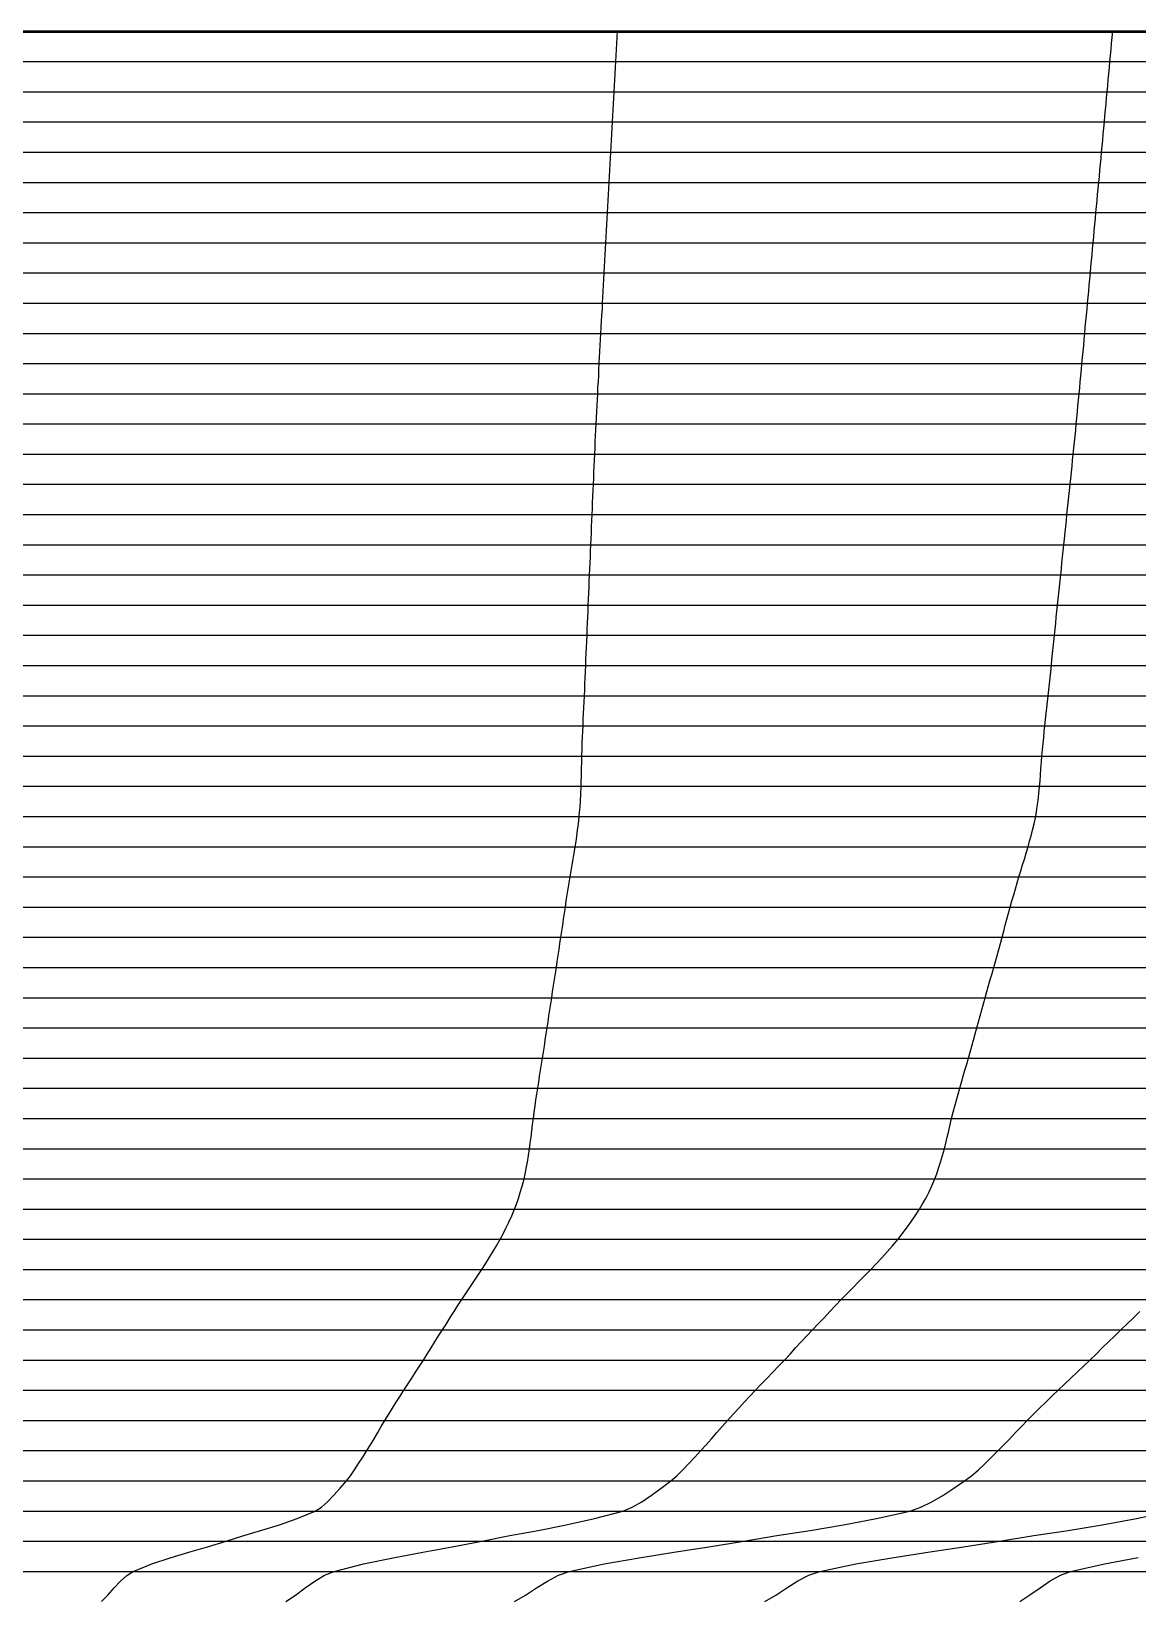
# Model space of a CAD drawing. Header units: metres. Extents: x -42 to 420, y 0 to 297.
# Drawn here: x 18.98 to 48.56, y 135.82 to 177.82 of the extents above; entities that cross this region are included whole.
import ezdxf

# ---------------------------------------------------------------- set-up
doc = ezdxf.new("R2010")
doc.units = ezdxf.units.M
for name, color, linetype in [('DWL', 5, 'Continuous'), ('GRID', 253, 'Continuous'), ('SECTIONS', 7, 'Continuous')]:
    doc.layers.add(name, color=color, linetype=linetype)

msp = doc.modelspace()

# ---------------------------------------------------------------- linework, layer by layer
at = {"layer": 'DWL', "lineweight": 50}
msp.add_line((-42.136, 177.82), (78.136, 177.82), dxfattribs=at)
at = {"layer": 'GRID'}
for p, q in [((-39.273, 177.012), (75.273, 177.012)), ((-39.273, 176.205), (75.273, 176.205)), ((-39.273, 175.397), (75.273, 175.397)), ((-39.273, 174.589), (75.273, 174.589)), ((-39.273, 173.782), (75.273, 173.782)), ((-39.273, 172.974), (75.273, 172.974)), ((-39.273, 172.166), (75.273, 172.166)), ((-39.273, 171.358), (75.273, 171.358)), ((-39.273, 170.551), (75.273, 170.551)), ((-39.273, 169.743), (75.273, 169.743)), ((-39.273, 168.935), (75.273, 168.935)), ((-39.273, 168.128), (75.273, 168.128)), ((-39.273, 167.32), (75.273, 167.32)), ((-39.273, 166.512), (75.273, 166.512)), ((-39.273, 165.705), (75.273, 165.705)), ((-39.273, 164.897), (75.273, 164.897)), ((-39.273, 164.089), (75.273, 164.089)), ((-39.273, 163.282), (75.273, 163.282)), ((-39.273, 162.474), (75.273, 162.474)), ((-39.273, 161.666), (75.273, 161.666)), ((-39.273, 160.858), (75.273, 160.858)), ((-39.273, 160.051), (75.273, 160.051)), ((-39.273, 159.243), (75.273, 159.243)), ((-39.273, 158.435), (75.273, 158.435)), ((-39.273, 157.628), (75.273, 157.628)), ((-39.273, 156.82), (75.273, 156.82)), ((-39.273, 156.012), (75.273, 156.012)), ((-39.273, 155.205), (75.273, 155.205)), ((-39.273, 154.397), (75.273, 154.397)), ((-39.273, 153.589), (75.273, 153.589)), ((-39.273, 152.782), (75.273, 152.782)), ((-39.273, 151.974), (75.273, 151.974)), ((-39.273, 151.166), (75.273, 151.166)), ((-39.273, 150.358), (75.273, 150.358)), ((-39.273, 149.551), (75.273, 149.551)), ((-39.273, 148.743), (75.273, 148.743)), ((-39.273, 147.935), (75.273, 147.935)), ((-39.273, 147.128), (75.273, 147.128)), ((-39.273, 146.32), (75.273, 146.32)), ((-39.273, 145.512), (75.273, 145.512)), ((-39.273, 144.705), (75.273, 144.705)), ((-39.273, 143.897), (75.273, 143.897)), ((-39.273, 143.089), (75.273, 143.089)), ((-39.273, 142.282), (75.273, 142.282)), ((-39.273, 141.474), (75.273, 141.474)), ((-39.273, 140.666), (75.273, 140.666)), ((-39.273, 139.858), (75.273, 139.858)), ((-39.273, 139.051), (75.273, 139.051)), ((-39.273, 138.243), (75.273, 138.243)), ((-39.273, 137.435), (75.273, 137.435)), ((-39.273, 136.628), (75.273, 136.628))]:
    msp.add_line(p, q, dxfattribs=at)
at = {"layer": 'SECTIONS'}
for points in [[(20.86, 135.82), (21.028, 135.995), (21.196, 136.184), (21.365, 136.367), (21.533, 136.521), (21.701, 136.628), (22.199, 136.828), (22.697, 136.993), (23.195, 137.139), (23.693, 137.281), (24.191, 137.435), (24.666, 137.585), (25.142, 137.727), (25.617, 137.875), (26.092, 138.042), (26.568, 138.243), (26.735, 138.346), (26.903, 138.491), (27.071, 138.665), (27.238, 138.856), (27.406, 139.051), (27.515, 139.188), (27.624, 139.343), (27.732, 139.511), (27.841, 139.685), (27.95, 139.858), (28.047, 140.015), (28.144, 140.177), (28.241, 140.341), (28.338, 140.506), (28.435, 140.666), (28.536, 140.83), (28.638, 140.993), (28.739, 141.154), (28.841, 141.314), (28.942, 141.474), (29.046, 141.636), (29.151, 141.798), (29.255, 141.958), (29.359, 142.119), (29.463, 142.282), (29.565, 142.442), (29.667, 142.604), (29.769, 142.766), (29.871, 142.928), (29.973, 143.089), (30.077, 143.252), (30.18, 143.415), (30.284, 143.577), (30.388, 143.737), (30.492, 143.897), (30.599, 144.059), (30.707, 144.219), (30.814, 144.378), (30.922, 144.539), (31.029, 144.705), (31.127, 144.858), (31.226, 145.013), (31.324, 145.172), (31.422, 145.337), (31.52, 145.512), (31.596, 145.656), (31.672, 145.806), (31.748, 145.966), (31.824, 146.137), (31.9, 146.32), (31.952, 146.454), (32.003, 146.6), (32.054, 146.76), (32.106, 146.935), (32.157, 147.128), (32.186, 147.254), (32.215, 147.403), (32.244, 147.57), (32.273, 147.749), (32.302, 147.935), (32.322, 148.079), (32.342, 148.242), (32.363, 148.414), (32.383, 148.585), (32.403, 148.743), (32.426, 148.913), (32.45, 149.078), (32.473, 149.239), (32.496, 149.396), (32.52, 149.551), (32.546, 149.717), (32.571, 149.878), (32.597, 150.037), (32.623, 150.196), (32.648, 150.358), (32.673, 150.518), (32.698, 150.679), (32.723, 150.84), (32.748, 151.003), (32.773, 151.166), (32.797, 151.327), (32.821, 151.489), (32.846, 151.651), (32.87, 151.813), (32.894, 151.974), (32.919, 152.136), (32.944, 152.297), (32.968, 152.459), (32.993, 152.62), (33.018, 152.782), (33.042, 152.942), (33.067, 153.103), (33.091, 153.264), (33.115, 153.426), (33.14, 153.589), (33.164, 153.75), (33.188, 153.913), (33.211, 154.076), (33.235, 154.238), (33.259, 154.397), (33.284, 154.563), (33.31, 154.727), (33.335, 154.888), (33.36, 155.048), (33.386, 155.205), (33.413, 155.367), (33.44, 155.524), (33.468, 155.68), (33.495, 155.84), (33.522, 156.012), (33.544, 156.153), (33.566, 156.297), (33.588, 156.451), (33.609, 156.622), (33.631, 156.82), (33.641, 156.93), (33.651, 157.069), (33.66, 157.234), (33.67, 157.421), (33.68, 157.628), (33.684, 157.75), (33.688, 157.916), (33.692, 158.103), (33.696, 158.284), (33.7, 158.435), (33.706, 158.619), (33.712, 158.788), (33.719, 158.947), (33.725, 159.098), (33.731, 159.243), (33.739, 159.414), (33.746, 159.575), (33.754, 159.732), (33.761, 159.888), (33.769, 160.051), (33.776, 160.208), (33.783, 160.367), (33.79, 160.529), (33.797, 160.693), (33.805, 160.858), (33.811, 161.017), (33.818, 161.179), (33.825, 161.342), (33.831, 161.505), (33.838, 161.666), (33.845, 161.829), (33.852, 161.991), (33.858, 162.153), (33.865, 162.314), (33.872, 162.474), (33.879, 162.636), (33.886, 162.798), (33.893, 162.959), (33.9, 163.12), (33.907, 163.282), (33.914, 163.443), (33.921, 163.604), (33.928, 163.765), (33.935, 163.927), (33.942, 164.089), (33.948, 164.25), (33.955, 164.411), (33.962, 164.573), (33.969, 164.735), (33.976, 164.897), (33.983, 165.058), (33.989, 165.221), (33.996, 165.383), (34.003, 165.545), (34.01, 165.705), (34.017, 165.869), (34.024, 166.033), (34.031, 166.195), (34.038, 166.355), (34.045, 166.512), (34.052, 166.679), (34.06, 166.843), (34.067, 167.004), (34.075, 167.164), (34.083, 167.32), (34.091, 167.486), (34.099, 167.65), (34.107, 167.811), (34.115, 167.971), (34.124, 168.128), (34.132, 168.293), (34.141, 168.456), (34.15, 168.616), (34.158, 168.776), (34.167, 168.935), (34.176, 169.098), (34.185, 169.26), (34.194, 169.42), (34.203, 169.581), (34.212, 169.743), (34.221, 169.904), (34.23, 170.065), (34.239, 170.227), (34.248, 170.389), (34.256, 170.551), (34.265, 170.712), (34.274, 170.874), (34.283, 171.035), (34.292, 171.197), (34.301, 171.358), (34.309, 171.52), (34.318, 171.682), (34.327, 171.843), (34.336, 172.005), (34.345, 172.166), (34.354, 172.328), (34.363, 172.489), (34.371, 172.651), (34.38, 172.812), (34.389, 172.974), (34.398, 173.135), (34.407, 173.297), (34.416, 173.458), (34.425, 173.62), (34.433, 173.782), (34.442, 173.943), (34.451, 174.105), (34.46, 174.266), (34.469, 174.428), (34.478, 174.589), (34.487, 174.751), (34.495, 174.912), (34.504, 175.074), (34.513, 175.235), (34.522, 175.397), (34.531, 175.558), (34.54, 175.72), (34.549, 175.882), (34.557, 176.043), (34.566, 176.205), (34.575, 176.366), (34.584, 176.528), (34.593, 176.689), (34.602, 176.851), (34.611, 177.012), (34.619, 177.174), (34.628, 177.335), (34.637, 177.497), (34.646, 177.658), (34.655, 177.82)], [(25.789, 135.82), (26.046, 135.996), (26.304, 136.186), (26.561, 136.368), (26.818, 136.523), (27.075, 136.628), (27.865, 136.829), (28.655, 136.994), (29.445, 137.14), (30.235, 137.281), (31.025, 137.435), (31.779, 137.585), (32.532, 137.726), (33.285, 137.874), (34.039, 138.042), (34.792, 138.243), (35.049, 138.345), (35.306, 138.489), (35.562, 138.663), (35.819, 138.854), (36.076, 139.051), (36.237, 139.186), (36.399, 139.341), (36.56, 139.51), (36.722, 139.684), (36.883, 139.858), (37.026, 140.014), (37.168, 140.176), (37.31, 140.341), (37.453, 140.506), (37.595, 140.666), (37.745, 140.831), (37.895, 140.993), (38.044, 141.154), (38.194, 141.314), (38.344, 141.474), (38.498, 141.637), (38.652, 141.798), (38.806, 141.958), (38.961, 142.119), (39.115, 142.282), (39.266, 142.442), (39.417, 142.604), (39.567, 142.766), (39.718, 142.928), (39.869, 143.089), (40.022, 143.252), (40.175, 143.414), (40.328, 143.576), (40.481, 143.737), (40.634, 143.897), (40.793, 144.059), (40.951, 144.219), (41.109, 144.378), (41.268, 144.539), (41.426, 144.705), (41.572, 144.859), (41.717, 145.014), (41.863, 145.173), (42.008, 145.338), (42.154, 145.512), (42.269, 145.657), (42.384, 145.809), (42.5, 145.969), (42.615, 146.139), (42.73, 146.32), (42.812, 146.458), (42.894, 146.606), (42.975, 146.766), (43.057, 146.94), (43.138, 147.128), (43.189, 147.261), (43.24, 147.412), (43.291, 147.578), (43.342, 147.754), (43.393, 147.935), (43.432, 148.084), (43.471, 148.246), (43.51, 148.416), (43.549, 148.584), (43.588, 148.743), (43.631, 148.911), (43.674, 149.075), (43.718, 149.236), (43.761, 149.394), (43.804, 149.551), (43.851, 149.716), (43.897, 149.877), (43.944, 150.037), (43.991, 150.196), (44.037, 150.358), (44.082, 150.518), (44.128, 150.679), (44.173, 150.841), (44.218, 151.003), (44.263, 151.166), (44.308, 151.327), (44.353, 151.489), (44.397, 151.651), (44.442, 151.813), (44.486, 151.974), (44.532, 152.136), (44.577, 152.297), (44.622, 152.458), (44.667, 152.62), (44.712, 152.782), (44.757, 152.942), (44.802, 153.103), (44.846, 153.265), (44.891, 153.426), (44.936, 153.589), (44.98, 153.75), (45.023, 153.913), (45.067, 154.076), (45.111, 154.238), (45.155, 154.397), (45.201, 154.562), (45.247, 154.726), (45.293, 154.888), (45.339, 155.047), (45.385, 155.205), (45.435, 155.367), (45.484, 155.524), (45.533, 155.681), (45.583, 155.842), (45.632, 156.012), (45.673, 156.156), (45.713, 156.302), (45.754, 156.457), (45.794, 156.628), (45.835, 156.82), (45.856, 156.941), (45.877, 157.086), (45.898, 157.251), (45.919, 157.433), (45.94, 157.628), (45.953, 157.763), (45.965, 157.927), (45.977, 158.104), (45.99, 158.279), (46.002, 158.435), (46.018, 158.61), (46.033, 158.777), (46.049, 158.937), (46.064, 159.092), (46.08, 159.243), (46.098, 159.411), (46.116, 159.572), (46.134, 159.73), (46.151, 159.888), (46.169, 160.051), (46.186, 160.209), (46.203, 160.369), (46.221, 160.531), (46.238, 160.694), (46.255, 160.858), (46.271, 161.018), (46.288, 161.18), (46.304, 161.342), (46.32, 161.505), (46.337, 161.666), (46.353, 161.829), (46.37, 161.99), (46.387, 162.152), (46.403, 162.313), (46.42, 162.474), (46.437, 162.636), (46.454, 162.797), (46.471, 162.959), (46.487, 163.12), (46.504, 163.282), (46.521, 163.443), (46.538, 163.604), (46.554, 163.766), (46.571, 163.928), (46.588, 164.089), (46.605, 164.251), (46.621, 164.413), (46.638, 164.574), (46.655, 164.736), (46.672, 164.897), (46.688, 165.059), (46.705, 165.22), (46.722, 165.381), (46.739, 165.543), (46.756, 165.705), (46.772, 165.865), (46.789, 166.026), (46.806, 166.187), (46.822, 166.349), (46.839, 166.512), (46.855, 166.672), (46.871, 166.832), (46.887, 166.994), (46.904, 167.156), (46.92, 167.32), (46.935, 167.479), (46.951, 167.64), (46.966, 167.801), (46.982, 167.964), (46.998, 168.128), (47.013, 168.287), (47.028, 168.448), (47.043, 168.61), (47.058, 168.773), (47.073, 168.935), (47.088, 169.096), (47.103, 169.258), (47.118, 169.42), (47.133, 169.582), (47.147, 169.743), (47.162, 169.905), (47.177, 170.067), (47.192, 170.228), (47.207, 170.389), (47.222, 170.551), (47.237, 170.712), (47.252, 170.874), (47.267, 171.035), (47.282, 171.197), (47.297, 171.358), (47.312, 171.52), (47.327, 171.681), (47.342, 171.843), (47.357, 172.005), (47.372, 172.166), (47.387, 172.328), (47.402, 172.489), (47.417, 172.651), (47.432, 172.812), (47.447, 172.974), (47.462, 173.135), (47.477, 173.297), (47.492, 173.458), (47.507, 173.62), (47.522, 173.782), (47.537, 173.943), (47.552, 174.105), (47.567, 174.266), (47.582, 174.428), (47.597, 174.589), (47.612, 174.751), (47.627, 174.912), (47.642, 175.074), (47.657, 175.235), (47.672, 175.397), (47.687, 175.558), (47.702, 175.72), (47.717, 175.882), (47.732, 176.043), (47.747, 176.205), (47.762, 176.366), (47.777, 176.528), (47.792, 176.689), (47.806, 176.851), (47.821, 177.012), (47.836, 177.174), (47.851, 177.335), (47.866, 177.497), (47.881, 177.658), (47.896, 177.82)], [(31.897, 135.82), (32.191, 135.996), (32.485, 136.187), (32.778, 136.37), (33.072, 136.524), (33.365, 136.628), (34.298, 136.829), (35.23, 136.995), (36.163, 137.14), (37.095, 137.282), (38.028, 137.435), (38.917, 137.584), (39.805, 137.726), (40.694, 137.873), (41.582, 138.041), (42.471, 138.243), (42.764, 138.343), (43.057, 138.486), (43.35, 138.66), (43.643, 138.853), (43.936, 139.051), (44.115, 139.184), (44.293, 139.339), (44.472, 139.508), (44.651, 139.683), (44.83, 139.858), (44.986, 140.013), (45.142, 140.175), (45.297, 140.341), (45.453, 140.506), (45.609, 140.666), (45.773, 140.831), (45.938, 140.994), (46.102, 141.155), (46.267, 141.315), (46.432, 141.474), (46.602, 141.637), (46.772, 141.798), (46.942, 141.958), (47.112, 142.119), (47.282, 142.282), (47.448, 142.442), (47.615, 142.604), (47.781, 142.766), (47.947, 142.928), (48.114, 143.089), (48.282, 143.252), (48.45, 143.414), (48.618, 143.576)], [(38.592, 135.82), (38.886, 135.996), (39.18, 136.187), (39.474, 136.371), (39.769, 136.525), (40.063, 136.628), (41.024, 136.83), (41.985, 136.995), (42.947, 137.14), (43.908, 137.282), (44.869, 137.435), (45.785, 137.584), (46.701, 137.725), (47.616, 137.873), (48.532, 138.04), (49.447, 138.243)], [(45.41, 135.82), (45.681, 135.997), (45.952, 136.188), (46.223, 136.372), (46.494, 136.526), (46.765, 136.628), (47.671, 136.83), (48.577, 136.996)]]:
    msp.add_lwpolyline(points, dxfattribs=at)

doc.saveas('drawing.dxf')
